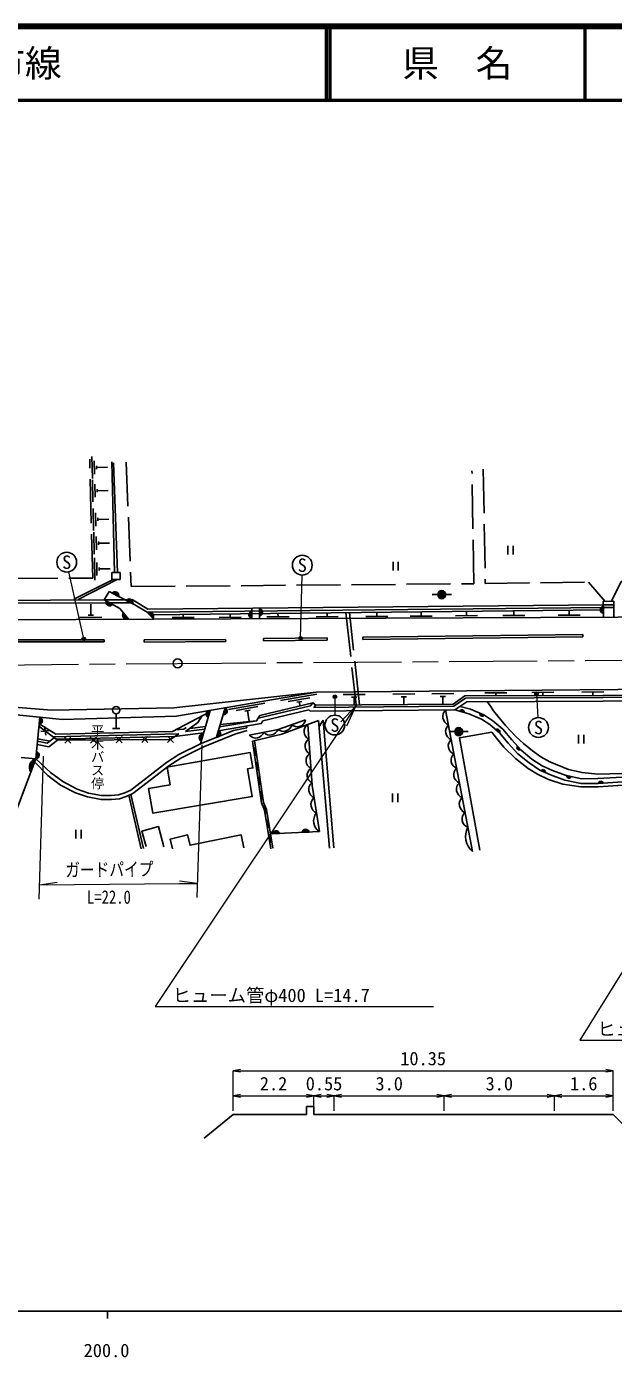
# Model space of a CAD drawing. Units: millimetres at full size, sheet at 1:1000, with parts at other scales. Extents: x 40000 to 680000, y 20000 to 380000.
# Drawn here: x 256959 to 336890, y 198715 to 380000 of the extents above; entities that cross this region are included whole.
import ezdxf
from ezdxf.enums import TextEntityAlignment as Align

# ---------------------------------------------------------------- set-up
doc = ezdxf.new("R2010")
doc.units = ezdxf.units.MM
doc.header["$LTSCALE"] = 1000
doc.linetypes.add('CHAIN', pattern=[18.5, 12, -1.5, 3.5, -1.5])
doc.linetypes.add('DASHED', pattern=[7.5, 6, -1.5])
for name, color, linetype, lineweight in [('M-BGD', 7, 'Continuous', 25), ('M-BMK', 2, 'CHAIN', 13), ('M-BMK-SRVR', 3, 'Continuous', 25), ('M-STR-HTXT', 7, 'Continuous', 13), ('M-STR-STRC', 7, 'Continuous', 25), ('M-TTL', 2, 'Continuous', 140), ('M-TTL-BAND', 7, 'Continuous', 25), ('M-TTL-LINE', 7, 'Continuous', 50)]:
    doc.layers.add(name, color=color, linetype=linetype, lineweight=lineweight)
doc.layers.add('M-BMK-HTXT', color=7, linetype='Continuous')
doc.layers.add('M-TTL-TXT', color=7, linetype='Continuous')
doc.styles.add('@ＭＳ ゴシック', font='')
doc.styles.add('ＭＳ ゴシック', font='')
doc.styles.get('@ＭＳ ゴシック').set_extended_font_data('@MS Gothic')
doc.styles.get('ＭＳ ゴシック').set_extended_font_data('MS Gothic')

# ---------------------------------------------------------------- blocks, each defined once
blk = doc.blocks.new('open_arrow')
at = {"color": 0, "linetype": 'Continuous', "lineweight": -2}
blk.add_lwpolyline([(7.5, 1.25), (0, 0), (7.5, -1.25)], dxfattribs=at)

msp = doc.modelspace()

# ---------------------------------------------------------------- hatches: boundary and pattern name
at = {"layer": 'M-BGD'}
for points in [[(268604, 302832, -0.82183), (269485, 302378)], [(314066, 302618, -1), (312966, 302618, -0.41421), (313516, 303168, -0.41421)], [(268674, 301280, -0.82183), (267808, 301762)], [(270528, 301841, -0.82183), (271409, 301388)], [(335539, 300066, -0.82183), (335524, 301056)], [(270764, 299378, -0.82183), (270137, 300145)], [(273489, 300109, -0.82183), (274175, 299394)], [(287649, 299351, -0.82183), (287644, 300342)], [(288681, 300717, -0.82183), (288691, 299726)], [(281699, 285909, -0.82183), (281979, 286859)], [(284010, 287207, -0.82183), (283730, 286257)], [(316563, 286577), (315959, 286741, -0.84072)], [(318715, 286455), (319290, 286208, -0.84072)], [(258748, 285922, -0.82183), (258655, 284936)], [(280749, 282685, -0.82183), (281029, 283635)], [(283111, 284155, -0.82183), (282831, 283205)], [(316378, 283960, -1), (315278, 283960, -0.41421), (315828, 284510, -0.41421)], [(321361, 283815), (320884, 284220, -0.84072)], [(258304, 281241, -0.82183), (258211, 280255)], [(288164, 281738), (287867, 281695), (288011, 280705), (288308, 280748)], [(323824, 281978), (324240, 281511, -0.84072)], [(258211, 280255), (257536, 278459, -0.51219)], [(288452, 279759), (288155, 279716), (288299, 278726), (288596, 278769)], [(288740, 277780), (288443, 277736), (288587, 276747), (288884, 276790)], [(327611, 278384), (327042, 278644, -0.84072)], [(330528, 277962), (331141, 277834, -0.84072)], [(289028, 275801), (288731, 275757), (288875, 274768), (289172, 274811)], [(335498, 276955), (334873, 276914, -0.84072)], [(289646, 273342), (289436, 273854), (289158, 273740), (289356, 273259), (289422, 272853), (289718, 272901)], [(289880, 271915), (289584, 271866), (289746, 270879), (290042, 270928)], [(290416, 270027, -0.82183), (291406, 270075)], [(294471, 270222, -0.82183), (295461, 270270)], [(290204, 269941), (289908, 269892), (290069, 268906), (290365, 268954)]]:
    msp.add_hatch(color=256, dxfattribs=at).paths.add_polyline_path(points)
at = {"layer": 'M-STR-HTXT'}
for points in [[(264885, 296797, -1), (264613, 296377, -1)], [(294471, 296861, -0.41421), (294460, 296507, -0.41421), (294106, 296518, -1)], [(298781, 288541, -1), (299139, 288890, -1)], [(326246, 288935, -1), (326581, 289305, -1)]]:
    msp.add_hatch(color=256, dxfattribs=at).paths.add_polyline_path(points)

# ---------------------------------------------------------------- linework, layer by layer
at = {"layer": 'M-BGD'}
for p, q in [((265862, 321431), (265915, 318431)), ((266173, 320836), (266205, 319036)), ((266485, 320152), (266492, 319732)), ((266489, 319942), (267988, 319968)), ((268562, 320718), (268911, 305622)), ((268799, 320591), (269328, 305622)), ((265939, 318272), (265993, 315273)), ((266250, 317678), (266282, 315878)), ((266562, 316993), (266570, 316573)), ((266566, 316783), (268066, 316810)), ((266035, 314359), (266088, 311359)), ((266346, 313764), (266378, 311965)), ((266658, 313080), (266665, 312660)), ((266662, 312870), (268161, 312896)), ((266114, 311117), (266168, 308118)), ((266425, 310523), (266457, 308723)), ((266737, 309838), (266745, 309418)), ((266741, 309628), (268241, 309655)), ((322533, 309257), (322533, 308083)), ((323233, 309257), (323233, 308083)), ((266200, 307612), (266253, 304613)), ((266511, 307018), (266543, 305218)), ((306869, 307104), (306869, 305930)), ((307569, 307104), (307569, 305930)), ((266823, 306333), (266830, 305913)), ((266827, 306123), (268326, 306150)), ((268604, 302832), (269485, 302378)), ((267529, 301918), (228499, 301723)), ((268241, 301521), (228501, 301323)), ((265715, 299833), (265708, 301333)), ((268674, 301280), (267808, 301762)), ((270528, 301841), (271409, 301388)), ((312966, 302618), (312216, 302618)), ((314066, 302618), (314816, 302618)), ((335539, 300066), (335524, 301056)), ((264216, 299526), (267216, 299539)), ((265365, 299831), (266065, 299834)), ((270764, 299378), (270137, 300145)), ((335527, 300847), (273371, 300233)), ((273489, 300109), (274175, 299394)), ((335531, 300561), (273701, 299889)), ((276797, 299492), (279797, 299505)), ((278297, 299499), (278295, 299918)), ((283175, 299520), (286175, 299534)), ((284675, 299527), (284673, 299947)), ((287642, 300772), (287649, 299330)), ((287649, 299351), (287644, 300342)), ((288681, 300717), (288691, 299726)), ((288683, 300782), (288690, 299335)), ((289704, 299579), (292704, 299593)), ((291204, 299586), (291202, 300066)), ((296421, 299609), (299421, 299622)), ((297921, 299616), (297919, 300096)), ((303173, 299639), (306173, 299652)), ((304673, 299646), (304671, 300126)), ((309214, 299666), (312214, 299679)), ((310714, 299673), (310712, 300153)), ((315369, 299753), (318369, 299767)), ((316869, 299760), (316866, 300360)), ((321839, 299782), (324839, 299795)), ((323339, 299789), (323337, 300389)), ((329359, 299815), (332359, 299829)), ((330859, 299822), (330857, 300422)), ((267535, 296478), (267535, 296178)), ((272991, 296462), (284074, 296521)), ((272991, 296462), (272993, 296162)), ((272993, 296162), (284076, 296221)), ((284074, 296521), (284076, 296221)), ((289242, 296647), (297907, 296727)), ((289242, 296647), (289245, 296347)), ((289245, 296347), (297910, 296427)), ((297907, 296727), (297910, 296427)), ((302760, 296829), (332713, 297180)), ((302760, 296829), (302764, 296529)), ((302764, 296529), (332717, 296880)), ((332713, 297180), (332717, 296880)), ((296478, 289041), (291550, 288196)), ((295543, 288576), (292586, 288069)), ((303073, 289030), (300073, 289004)), ((301926, 288660), (301226, 288654)), ((301576, 288657), (301585, 287606)), ((309838, 289090), (306839, 289063)), ((308692, 288719), (307992, 288713)), ((308342, 288716), (308351, 287660)), ((315161, 289136), (312161, 289110)), ((314014, 288766), (313314, 288760)), ((313664, 288763), (313674, 287703)), ((322385, 289259), (319385, 289233)), ((320885, 289246), (320888, 288850)), ((328786, 289315), (325786, 289289)), ((327286, 289302), (327291, 288869)), ((335591, 289374), (332592, 289348)), ((334091, 289361), (334096, 288889)), ((281979, 286859), (280640, 282313)), ((281699, 285909), (281979, 286859)), ((284010, 287207), (282831, 283205)), ((284010, 287207), (283730, 286257)), ((289407, 287828), (284479, 286983)), ((288472, 287364), (285515, 286857)), ((287389, 286874), (286699, 286755)), ((287044, 286815), (287298, 285336)), ((288739, 286136), (295957, 287870)), ((294460, 288086), (293770, 287968)), ((294115, 288027), (294156, 287437)), ((295397, 286923), (295566, 286757)), ((296340, 287563), (295957, 287870)), ((296089, 287261), (296340, 287563)), ((314040, 286906), (317678, 267626)), ((315959, 286741), (316563, 286577)), ((319290, 286208), (318715, 286455)), ((258745, 285923), (258211, 280255)), ((258748, 285922), (258655, 284936)), ((259571, 283464), (259417, 284650)), ((269153, 286386), (269153, 284386)), ((279194, 284407), (281326, 284641)), ((283338, 284926), (288289, 285416)), ((286939, 284492), (286903, 284713)), ((288513, 285774), (288739, 286136)), ((296739, 285480), (298218, 268092)), ((297337, 285531), (296807, 284677)), ((297337, 285531), (298816, 268143)), ((258470, 283000), (260136, 282673)), ((258910, 283980), (260089, 284133)), ((259767, 282388), (260712, 283117)), ((260535, 283254), (277677, 283658)), ((260952, 282932), (277119, 283284)), ((262985, 282376), (262133, 283215)), ((262147, 282374), (262981, 283222)), ((266485, 282405), (265633, 283244)), ((265647, 282403), (266481, 283251)), ((268653, 284386), (269653, 284386)), ((269985, 282434), (269132, 283272)), ((269147, 282432), (269981, 283279)), ((273485, 282462), (272632, 283301)), ((272647, 282460), (273481, 283308)), ((276985, 282491), (276132, 283330)), ((276147, 282489), (276981, 283337)), ((276560, 282909), (277677, 283658)), ((277119, 283284), (281075, 283791)), ((277206, 284188), (278367, 284316)), ((278369, 284317), (278687, 284540)), ((278598, 283989), (281218, 284277)), ((280749, 282685), (281029, 283635)), ((283111, 284155), (282831, 283205)), ((315278, 283960), (314528, 283960)), ((316378, 283960), (317128, 283960)), ((320884, 284220), (321361, 283815)), ((332148, 283500), (332148, 282326)), ((332848, 283500), (332848, 282326)), ((258304, 281241), (258211, 280255)), ((258396, 282219), (260006, 281903)), ((258437, 282649), (259767, 282388)), ((260006, 281903), (261146, 282782)), ((287867, 281695), (288164, 281738)), ((324240, 281511), (323824, 281978)), ((258211, 280255), (253495, 267713)), ((256234, 280441), (258211, 280255)), ((257536, 278459), (258211, 280255)), ((288011, 280705), (288308, 280748)), ((288155, 279716), (288452, 279759)), ((288299, 278726), (288596, 278769)), ((288443, 277736), (288740, 277780)), ((327042, 278644), (327611, 278384)), ((331141, 277834), (330528, 277962)), ((288587, 276747), (288884, 276790)), ((288731, 275757), (289028, 275801)), ((334873, 276914), (335498, 276955)), ((272576, 267992), (270897, 275287)), ((272868, 268059), (271176, 275412)), ((288875, 274768), (289172, 274811)), ((289158, 273740), (289436, 273854)), ((306815, 275522), (306815, 274348)), ((307515, 275522), (307515, 274348)), ((289422, 272853), (289718, 272901)), ((263681, 270586), (263681, 269413)), ((264381, 270586), (264381, 269413)), ((289584, 271866), (289880, 271915)), ((289746, 270879), (290042, 270928)), ((296839, 270336), (290191, 270016)), ((294471, 270222), (295461, 270270)), ((289908, 269892), (290204, 269941)), ((290069, 268906), (290365, 268954)), ((290416, 270027), (291406, 270075)), ((296100, 232899), (295100, 232899)), ((295100, 231805), (295100, 232899)), ((296100, 231805), (296100, 232899)), ((285100, 231805), (281126, 228567)), ((285100, 231805), (295100, 231805))]:
    msp.add_line(p, q, dxfattribs=at)
at = {"layer": 'M-BGD', "linetype": 'DASHED'}
for p, q in [((268767, 304700), (263211, 301896)), ((269299, 304700), (263841, 301899)), ((267529, 301918), (270352, 301932)), ((268241, 301521), (271194, 301499)), ((335521, 301228), (336932, 301228)), ((300446, 300167), (301837, 287608)), ((302302, 287612), (300961, 300173)), ((335527, 300847), (336934, 300853))]:
    msp.add_line(p, q, dxfattribs=at)
for points in [[(247356, 318123), (247703, 304782), (265957, 304871), (265561, 321057)], [(336650, 301717), (337938, 304411), (363586, 304505), (363508, 322393)], [(270529, 320649), (271204, 303713), (317893, 304104), (317627, 319490)], [(319164, 319724), (319445, 304143), (333498, 304335), (335774, 301707)]]:
    msp.add_lwpolyline(points, dxfattribs=at)
at = {"layer": 'M-BGD'}
for points in [[(178202, 317932), (186876, 302233), (188872, 299764), (189811, 298897), (358612, 299645), (377508, 303670), (392566, 303793), (414154, 300429), (440480, 300522), (457840, 301245), (460515, 300526), (506115, 301212), (552478, 305143)], [(270864, 299255), (269655, 300734), (267529, 301918), (268198, 303041)], [(268198, 303041), (271697, 301240), (273371, 300233), (274293, 299271)], [(335521, 301223), (273470, 300639), (271323, 301937), (270352, 301932)], [(335547, 299543), (335514, 301704), (336930, 301720), (336940, 299549)], [(191202, 296399), (203938, 296459), (208750, 296584), (217346, 296616), (231647, 296620), (242309, 296596), (246131, 296491), (254426, 296479), (267535, 296478)], [(191203, 296099), (203943, 296159), (208754, 296284), (217347, 296316), (231646, 296320), (242304, 296296), (246127, 296191), (254426, 296179), (267535, 296178)], [(205829, 267095), (198157, 282134), (197384, 283231), (197044, 284420), (196902, 285885), (197537, 287697), (198560, 288305), (199774, 288553), (235324, 288874), (260397, 286881), (277017, 287194), (296401, 289332), (440177, 290588)], [(233057, 288380), (249257, 286877), (261837, 285612), (277382, 286071), (296401, 289332)], [(296089, 287261), (315151, 287415), (316753, 288537), (335487, 288593), (362892, 288700)], [(296340, 287563), (315056, 287714), (316658, 288837), (335486, 288893), (362659, 289000)], [(258659, 285005), (260927, 283613), (276823, 283988), (281918, 286652)], [(283089, 284080), (288918, 285047), (289153, 285423), (295397, 286923)], [(283242, 284601), (288289, 285416), (288513, 285774), (295637, 287484), (295963, 287877)], [(295566, 286757), (315311, 286916), (316911, 288038), (335489, 288093), (362762, 288200)], [(315311, 286916), (317211, 286402), (318946, 285657), (320067, 284915), (321361, 283815), (322571, 282404), (323877, 280942), (325405, 279706), (326889, 278714), (328334, 278054), (330294, 277347), (332516, 276884), (334784, 276908), (338160, 277130), (341365, 277623), (349041, 279369), (361357, 282396)], [(316004, 287402), (317425, 287017), (319256, 286231), (320459, 285435), (321821, 284277), (323060, 282832), (324327, 281414), (325791, 280230), (327207, 279283), (328579, 278657), (330472, 277974), (332579, 277534), (334759, 277558), (338089, 277777), (341244, 278262), (348891, 280002), (361202, 283027)], [(319693, 288046), (320128, 287429), (320579, 286781), (321341, 285824), (322239, 284743), (323615, 283307), (324646, 282346), (325871, 281352), (327023, 280538), (328218, 279845), (330769, 278801), (332619, 278391), (334749, 278155), (338035, 278274), (341150, 278753), (344398, 279562)], [(258632, 284719), (261146, 282782), (276560, 282909)], [(278598, 283989), (280302, 285183), (280825, 286081)], [(287298, 283470), (291217, 284271), (294965, 285544)], [(287727, 282656), (291717, 283629), (296739, 285480)], [(295251, 284931), (295845, 276603), (296839, 270336)], [(258053, 279834), (259830, 277989), (261589, 276682), (263625, 275612), (265234, 275055), (267104, 274720), (268521, 274726), (269595, 274824), (270518, 275118), (271436, 275528), (276329, 279305), (277973, 280358), (280944, 281850), (285305, 283610), (287004, 284112)], [(258211, 280255), (260194, 278403), (261882, 277149), (263844, 276118), (265373, 275588), (267152, 275270), (268495, 275276), (269485, 275366), (270322, 275633), (271152, 276003), (276012, 279755), (277701, 280837), (280717, 282352), (285124, 284130), (286939, 284492)], [(353434, 268247), (356757, 272084), (358084, 274457), (361049, 281284), (360937, 281654), (349184, 278809), (341411, 277108), (338170, 276655), (334829, 276453), (332455, 276424), (330012, 276816), (328033, 277449), (326537, 278167), (325267, 278952), (323539, 280299), (321954, 281864), (320977, 283091), (320316, 283869), (315911, 283136), (318690, 267817)], [(276072, 279107), (287419, 281102), (287785, 279018), (287040, 278887), (287704, 275109), (274166, 272842), (273573, 276215), (276506, 276731), (276088, 279109)], [(290216, 268014), (289356, 273259), (288952, 274242), (287727, 282656)], [(290512, 268063), (289646, 273342), (289243, 274322), (288020, 282728)], [(273229, 268327), (272640, 270397), (274918, 271017), (275673, 268247)], [(276850, 267999), (276529, 269329), (278883, 269897), (279223, 268489), (286174, 269914), (286541, 268123)], [(296100, 231805), (298850, 231805), (313850, 231805), (328850, 231805), (336850, 231805), (339851, 228804)]]:
    msp.add_lwpolyline(points, dxfattribs=at)
msp.add_lwpolyline([(268562, 305622), (269688, 305622), (269688, 304700), (268562, 304700)], close=True, dxfattribs=at)
for centre, radius in [((313516, 302618), 550), ((269153, 286886), 500), ((315828, 283960), 550)]:
    msp.add_circle(centre, radius, dxfattribs=at)
for centre, radius, start, end in [((269000, 302518), 505, 343.93709, 141.59528), ((268288, 301607), 505, 162.05993, 319.71812), ((270924, 301527), 505, 343.93709, 141.59528), ((335629, 300563), 505, 102.05207, 259.71026), ((270526, 299823), 505, 140.45836, 298.11655), ((273762, 299684), 505, 324.96569, 122.62388), ((287744, 299847), 505, 101.42547, 259.08366), ((288588, 300221), 505, 281.71038, 79.36858), ((281933, 286356), 505, 84.75861, 242.4168), ((283776, 286760), 505, 264.75861, 62.4168), ((314887, 286002), 1229, 132.61765, 247.9471), ((316247, 286606), 318, 354.73109, 154.94882), ((319024, 286382), 318, 166.65824, 326.87597), ((258604, 285438), 505, 275.78889, 73.44708), ((291970, 285129), 1142, 228.72972, 348.79525), ((293828, 285780), 1160, 229.24767, 348.27729), ((295909, 283976), 1160, 124.56501, 243.59463), ((295909, 283976), 1160, 124.56501, 243.59463), ((315190, 283989), 1160, 131.16865, 250.19827), ((280983, 283133), 505, 84.75861, 242.4168), ((282877, 283707), 505, 264.75861, 62.4168), ((288159, 284247), 1160, 222.03703, 341.06665), ((290119, 284647), 1160, 222.03703, 341.06665), ((296044, 281984), 1151, 124.20618, 243.74577), ((315560, 282024), 1160, 131.16865, 250.19827), ((321087, 283976), 318, 329.51251, 129.73024), ((258160, 280757), 505, 275.78889, 73.44708), ((324073, 281781), 318, 141.65514, 301.87287), ((258520, 279114), 1182, 105.1485, 213.63365), ((258520, 279114), 1182, 105.1485, 213.63365), ((296175, 280005), 1143, 124.06377, 244.09588), ((315931, 280058), 1160, 131.16865, 250.19827), ((296289, 278012), 1115, 123.23774, 244.89153), ((316302, 278093), 1160, 131.16865, 250.19827), ((327304, 278464), 318, 345.3578, 145.57553), ((330846, 277952), 318, 178.1092, 338.32693), ((296604, 276069), 1221, 130.17623, 245.92182), ((316732, 276108), 1215, 132.64506, 248.72185), ((335189, 276880), 318, 13.64257, 173.86031), ((296961, 274017), 1269, 132.34197, 245.69638), ((317114, 274082), 1215, 132.64506, 248.72185), ((297767, 271778), 1714, 140.81448, 237.22387), ((317496, 272057), 1215, 132.64506, 248.72185), ((290916, 269953), 505, 13.92582, 171.58401), ((294971, 270148), 505, 13.92582, 171.58401), ((319506, 269679), 2750, 153.06236, 228.30455)]:
    msp.add_arc(centre, radius, start, end, dxfattribs=at)
at = {"layer": 'M-BMK'}
msp.add_lwpolyline([(76887, 291052), (178037, 292299), (277528, 293259), (377284, 293962), (476719, 294826), (524105, 295284), (576646, 296899)], dxfattribs=at)
at = {"layer": 'M-BMK-SRVR'}
msp.add_circle((277528, 293259), 600, dxfattribs=at)
at = {"layer": 'M-STR-HTXT'}
for p, q in [((264749, 296587), (262716, 305723)), ((294288, 296690), (294478, 305285)), ((298960, 288715), (298951, 286203)), ((326413, 289120), (326605, 285869)), ((280842, 282143), (280143, 261343)), ((259209, 280631), (258640, 261122)), ((258697, 263069), (261125, 263435)), ((280208, 263280), (277774, 263602)), ((285100, 232305), (285100, 237772)), ((285100, 237771), (336850, 237771)), ((336850, 232305), (336850, 237772)), ((285100, 234352), (296100, 234352)), ((296100, 232305), (296100, 234353)), ((296100, 234352), (298850, 234352)), ((298850, 232305), (298850, 234353)), ((298850, 234352), (313850, 234352)), ((313850, 232305), (313850, 234353)), ((313850, 234352), (328850, 234352)), ((328850, 232305), (328850, 234353)), ((328850, 234352), (336850, 234352))]:
    msp.add_line(p, q, dxfattribs=at)
for points in [[(361592, 288995), (332337, 241941), (370324, 241941)], [(301838, 287528), (274479, 246521), (312377, 246521)], [(258697, 263069), (277801, 263261), (280208, 263280)]]:
    msp.add_lwpolyline(points, dxfattribs=at)
for centre in [(264749, 296587), (294288, 296690), (298960, 288715), (326413, 289120)]:
    msp.add_circle(centre, 250, dxfattribs=at)
at = {"layer": 'M-STR-STRC'}
for centre in [(262422, 307040), (294508, 306634), (298946, 284853), (326684, 284522)]:
    msp.add_circle(centre, 1350, dxfattribs=at)
at = {"layer": 'M-TTL'}
msp.add_line((680000, 380000), (40000, 380000), dxfattribs=at)
at = {"layer": 'M-TTL-BAND'}
for p, q in [((40000, 205000), (579000, 205000)), ((268000, 205000), (268000, 204000))]:
    msp.add_line(p, q, dxfattribs=at)
at = {"layer": 'M-TTL-LINE'}
for p, q in [((297750, 380000), (297750, 370000)), ((298250, 380000), (298250, 370000)), ((333000, 380000), (333000, 370000)), ((40000, 370000), (680000, 370000))]:
    msp.add_line(p, q, dxfattribs=at)

# ---------------------------------------------------------------- block references
at = {"layer": 'M-STR-HTXT'}
for p, xscale, yscale, rotation in [((301838, 287528), 400, 400, 236.3), ((336850, 237771), 133, 133, 180), ((296100, 234352), 133, 133, 180), ((298850, 234352), 133, 133, 180), ((313850, 234352), 133, 133, 180), ((328850, 234352), 133, 133, 180), ((336850, 234352), 133, 133, 180)]:
    msp.add_blockref('open_arrow', p, dxfattribs=dict(at, xscale=xscale, yscale=yscale, rotation=rotation))
at = {"layer": 'M-STR-HTXT', "xscale": 133, "yscale": 133}
for p in [(285100, 237771), (285100, 234352), (296100, 234352), (298850, 234352), (313850, 234352), (328850, 234352)]:
    msp.add_blockref('open_arrow', p, dxfattribs=at)

# ---------------------------------------------------------------- texts
at = {"layer": 'M-BMK-HTXT', "style": '@ＭＳ ゴシック'}
msp.add_text('平木バス停', height=1320, rotation=270, dxfattribs=at).set_placement((266613, 285020), align=Align.MIDDLE_LEFT)
at = {"layer": 'M-STR-HTXT', "style": 'ＭＳ ゴシック', "width": 0.8}
msp.add_text('ガードパイプ', height=1833, rotation=0.576, dxfattribs=at).set_placement((268244, 263709), align=Align.BOTTOM_CENTER)
msp.add_text('L=22.0', height=1833, dxfattribs=at).set_placement((268171, 259960), align=Align.BOTTOM_CENTER)
at = {"layer": 'M-STR-HTXT', "style": 'ＭＳ ゴシック'}
for s, p in [('ヒューム管φ400 L=14.7', (276844, 246571)), ('ヒューム管φ600 L=17.0', (334702, 241991))]:
    msp.add_text(s, height=1833, dxfattribs=at).set_placement(p, align=Align.BOTTOM_LEFT)
for s, p in [('10.35', (310975, 237958)), ('2.2', (290600, 234540)), ('0.55', (297475, 234540)), ('3.0', (306350, 234540)), ('3.0', (321350, 234540)), ('1.6', (332850, 234540))]:
    msp.add_text(s, height=1833, dxfattribs=at).set_placement(p, align=Align.BOTTOM_CENTER)
at = {"layer": 'M-STR-STRC', "style": 'ＭＳ ゴシック'}
for p in [(262422, 307040), (294508, 306634), (298946, 284853), (326684, 284522)]:
    msp.add_text('S', height=1833, dxfattribs=at).set_placement(p, align=Align.MIDDLE_CENTER)
at = {"layer": 'M-TTL-BAND', "style": 'ＭＳ ゴシック'}
msp.add_text('200.0', height=1833, dxfattribs=at).set_placement((267844, 198195), align=Align.BOTTOM_CENTER)
at = {"layer": 'M-TTL-TXT', "style": 'ＭＳ ゴシック'}
msp.add_text('一般県道\u3000串夜市線', height=3666, dxfattribs=at).set_placement((216734, 375000), align=Align.MIDDLE_LEFT)
msp.add_text('県\u3000名', height=3666, dxfattribs=at).set_placement((315625, 375000), align=Align.MIDDLE_CENTER)

doc.saveas('drawing.dxf')
